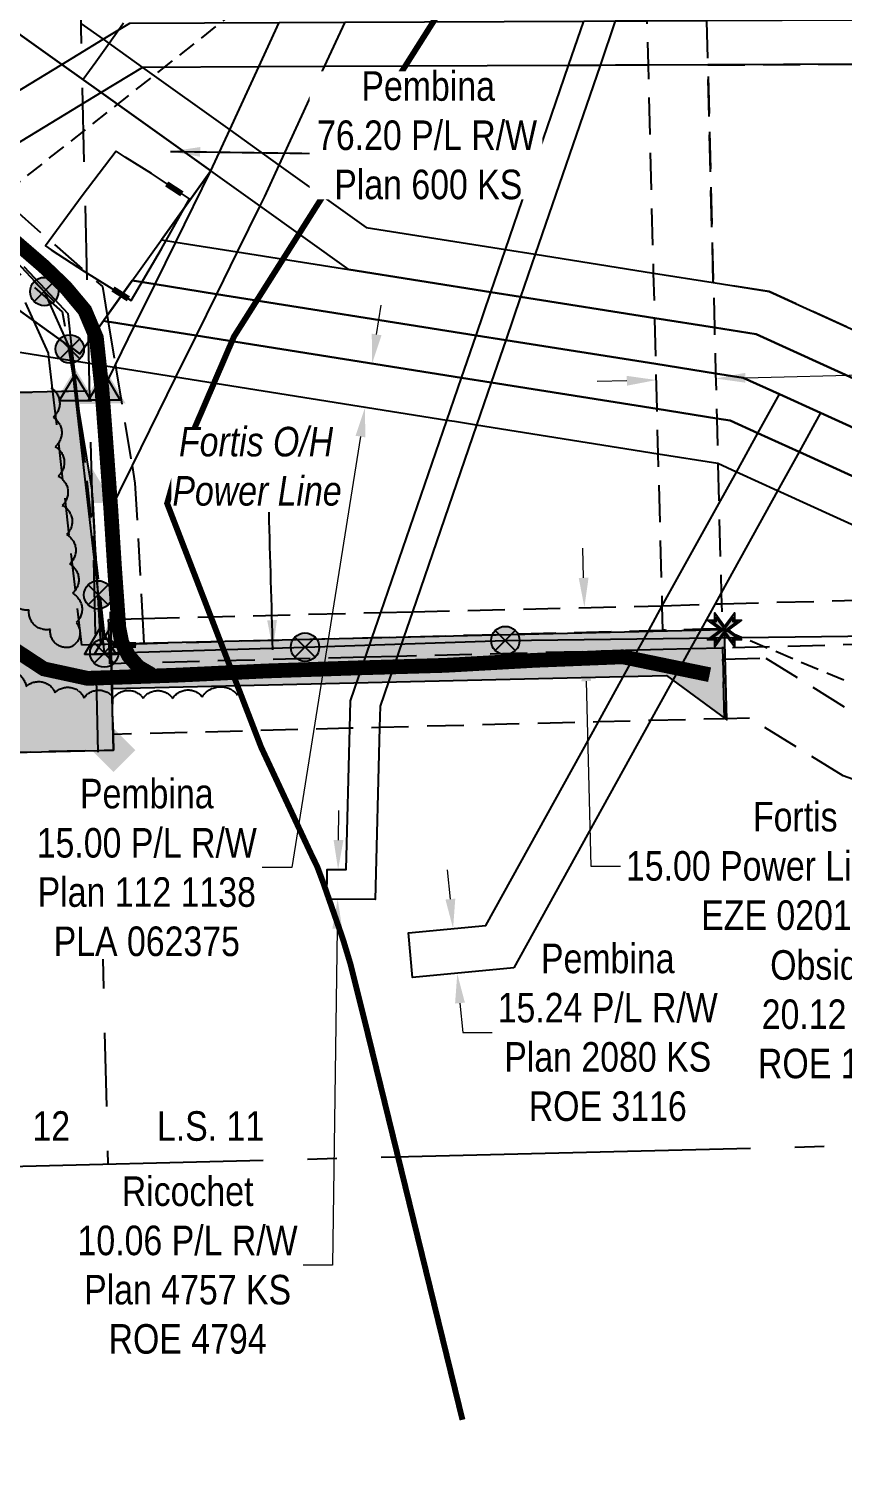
# Model space of a CAD drawing. Extents: x 618800 to 623115, y 5893885 to 5897441.
# Drawn here: x 619289.4 to 619564.9, y 5894243.2 to 5894735.1 of the extents above; entities that cross this region are included whole.
import ezdxf

# ---------------------------------------------------------------- set-up
doc = ezdxf.new("R2010")
doc.units = 0
doc.header["$LTSCALE"] = 5
doc.header["$PDSIZE"] = 0.5
for name, pattern in [('0', [1, 1, 0]), ('DASHDOT2', [12.7, 6.35, -3.175, 0, -3.175]), ('foc-ACCESSROAD', [3.75, 2.5, -1.25]), ('foc-FLOWLINE', [3.75, 2.5, -1.25]), ('foc-LSD', [8, 5, -3]), ('foc-QUARTERLINE', [33, 25, -3, 2, -3]), ('foc-TIELINE', [1.875, 1.25, -0.625])]:
    doc.linetypes.add(name, pattern=pattern)
doc.layers.get('Defpoints').update_dxf_attribs({"color": 9})
for name, color, linetype in [('AS-FENCE', 48, 'foc-FENCE'), ('AS-POWER', 104, 'foc-POWER'), ('AS-POWER-EXISTING-PP', 72, 'Continuous'), ('AS-POWER-T', 104, 'Continuous'), ('AS-ROADS', 254, 'Continuous'), ('AS-WILDLIFE', 131, 'DASHDOT2'), ('C-AR', 13, 'foc-ACCESSROAD'), ('C-RW', 13, 'Continuous'), ('C-WS', 13, 'foc-ACCESSROAD'), ('F-AR', 190, 'foc-ACCESSROAD'), ('F-EZE', 190, 'foc-FLOWLINE'), ('F-RW', 190, 'Continuous'), ('F-WS', 190, 'foc-ACCESSROAD'), ('L-MON', 1, 'Continuous'), ('L-SECQ', 8, 'foc-QUARTERLINE'), ('L-SECTION-LSD', 7, 'foc-LSD'), ('L-TIE', 7, 'foc-TIELINE'), ('P-PROPOSED', 10, 'Continuous'), ('P-PROPOSED-H', 21, 'Continuous'), ('T-BUSH', 110, '0')]:
    doc.layers.add(name, color=color, linetype=linetype)
for name, color, linetype, lineweight in [('AS-GENERAL', 48, 'Continuous', 18), ('C-AR-T', 13, 'Continuous', 9), ('F-EZE-T', 190, 'Continuous', 9), ('F-RW-T', 190, 'Continuous', 9)]:
    doc.layers.add(name, color=color, linetype=linetype, lineweight=lineweight)
doc.styles.add('100L', font='ARIALN.TTF', dxfattribs={"height": 11})
doc.styles.add('80CG', font='ARIALN.TTF', dxfattribs={"height": 10})
doc.styles.add('80L', font='ARIALN.TTF', dxfattribs={"height": 10})
doc.styles.add('foc-LtypeFont', font='ARIALN.TTF', dxfattribs={"height": 7.35})
doc.linetypes.add('foc-FENCE', pattern='A,10,-1,["X",foc-LtypeFont,S=0.2,R=0,X=-0.625,Y=-0.75],-1.24', length=12.24)
doc.linetypes.add('foc-POWER', pattern='A,6,-1,["P",foc-LtypeFont,S=0.2,R=0,X=-0.625,Y=-0.75],-1.24,4', length=12.24)
doc.dimstyles.new('Compass 5 000', dxfattribs={"dimscale": 5, "dimtxt": 9, "dimasz": 2, "dimexe": 0.2, "dimexo": 0.0625, "dimgap": 0.5, "dimtad": 0, "dimtih": 1, "dimtoh": 1, "dimzin": 0, "dimdsep": 46, "dimtxsty": '80CG', "dimcen": 0.1, "dimse1": 1, "dimse2": 1, "dimclrd": 256, "dimclrt": 256, "dimaunit": 1, "dimadec": 4, "dimazin": 0, "dimtfac": 0.06, "dimtofl": 0, "dimtmove": 0, "dimatfit": 1, "dimfxl": 0.2, "dimtolj": 1, "dimtzin": 0, "dimlwd": -1, "dimarcsym": 0})

# ---------------------------------------------------------------- blocks, each defined once
blk = doc.blocks.new('*D423')
at = {"layer": 'Defpoints', "color": 0, "transparency": 16777216}
for p in [(619343.19, 5894535.93), (619477.73, 5894524.34), (619343.57, 5894520.93)]:
    blk.add_point(p, dxfattribs=at)
at = {"layer": 'F-EZE-T', "transparency": 16777216}
for p, q in [((619477.09, 5894549.34), (619476.84, 5894559.34)), ((619477.98, 5894514.34), (619479.58, 5894451.73)), ((619479.58, 5894451.73), (619489.58, 5894451.73))]:
    blk.add_line(p, q, dxfattribs=at)
for points in [[(619478.76, 5894549.38), (619475.43, 5894549.3), (619477.35, 5894539.34)], [(619479.65, 5894514.39), (619476.32, 5894514.3), (619477.73, 5894524.34)]]:
    blk.add_solid(points, dxfattribs=at)
at = {"layer": 'F-EZE-T', "transparency": 16777216, "insert": (619548.72, 5894451.73), "char_height": 10, "attachment_point": 5, "style": '80CG'}
blk.add_mtext('\\A1;Fortis\\P15.00 Power Line R/W\\PEZE 020185', dxfattribs=at)
blk = doc.blocks.new('*D432')
at = {"layer": 'Defpoints', "color": 0, "transparency": 16777216}
for p in [(619402.94, 5894622.24), (619400.58, 5894607.42), (619403.11, 5894607.02)]:
    blk.add_point(p, dxfattribs=at)
at = {"layer": 'F-RW-T', "transparency": 16777216}
for p, q in [((619407.04, 5894631.72), (619408.61, 5894641.59)), ((619401.54, 5894597.14), (619378.32, 5894451.21)), ((619378.32, 5894451.21), (619368.32, 5894451.21))]:
    blk.add_line(p, q, dxfattribs=at)
for points in [[(619405.39, 5894631.98), (619408.68, 5894631.46), (619405.47, 5894621.84)], [(619399.89, 5894597.41), (619403.18, 5894596.88), (619403.11, 5894607.02)]]:
    blk.add_solid(points, dxfattribs=at)
at = {"layer": 'F-RW-T', "transparency": 16777216, "insert": (619329.23, 5894451.21), "char_height": 10, "attachment_point": 5, "style": '80CG', "bg_fill": 3, "box_fill_scale": 1.1, "bg_fill_color": 256, "bg_fill_true_color": 13158600, "bg_fill_transparency": 0}
blk.add_mtext('\\A1;Pembina\\P15.00 P/L R/W\\PPlan 112 1138\\PPLA 062375', dxfattribs=at)
blk = doc.blocks.new('*D439')
at = {"layer": 'C-AR-T', "transparency": 16777216}
for p, q in [((619632.21, 5894490.27), (619635.56, 5894499.69)), ((619618.74, 5894452.47), (619600.58, 5894401.51)), ((619600.58, 5894401.51), (619590.58, 5894401.51))]:
    blk.add_line(p, q, dxfattribs=at)
for points in [[(619630.63, 5894490.83), (619633.78, 5894489.71), (619628.85, 5894480.85)], [(619617.17, 5894453.03), (619620.31, 5894451.91), (619622.09, 5894461.89)]]:
    blk.add_solid(points, dxfattribs=at)
at = {"layer": 'Defpoints', "color": 0, "transparency": 16777216}
for p in [(619636.61, 5894478.09), (619622.09, 5894461.89), (619629.85, 5894459.13)]:
    blk.add_point(p, dxfattribs=at)
at = {"layer": 'C-AR-T', "transparency": 16777216, "insert": (619562.84, 5894401.51), "char_height": 10, "attachment_point": 5, "style": '80CG'}
blk.add_mtext('\\A1;Obsidian\\P20.12 A/R\\PROE 1771', dxfattribs=at)
blk = doc.blocks.new('*D441')
at = {"layer": 'Defpoints', "color": 0, "transparency": 16777216}
for p in [(619435.41, 5894430.83), (619436.83, 5894415.55), (619434.32, 5894415.31)]:
    blk.add_point(p, dxfattribs=at)
at = {"layer": 'F-RW-T', "transparency": 16777216}
for p, q in [((619431.99, 5894440.56), (619431.07, 5894450.52)), ((619435.24, 5894405.36), (619436.16, 5894395.4)), ((619436.16, 5894395.4), (619446.16, 5894395.4))]:
    blk.add_line(p, q, dxfattribs=at)
for points in [[(619433.65, 5894440.71), (619430.33, 5894440.41), (619432.91, 5894430.6)], [(619436.9, 5894405.51), (619433.58, 5894405.2), (619434.32, 5894415.31)]]:
    blk.add_solid(points, dxfattribs=at)
at = {"layer": 'F-RW-T', "transparency": 16777216, "insert": (619485.25, 5894395.4), "char_height": 10, "attachment_point": 5, "style": '80CG'}
blk.add_mtext('\\A1;Pembina\\P15.24 P/L R/W\\PPlan 2080 KS\\PROE 3116', dxfattribs=at)
blk = doc.blocks.new('*D442')
at = {"layer": 'Defpoints', "color": 0, "transparency": 16777216}
for p in [(619394.65, 5894450.53), (619393.85, 5894440.55), (619394.51, 5894440.54)]:
    blk.add_point(p, dxfattribs=at)
at = {"layer": 'F-RW-T', "transparency": 16777216}
for p, q in [((619394.13, 5894460.54), (619394.27, 5894470.54)), ((619393.71, 5894430.55), (619392.14, 5894316.6)), ((619392.14, 5894316.6), (619382.14, 5894316.6))]:
    blk.add_line(p, q, dxfattribs=at)
for points in [[(619392.46, 5894460.56), (619395.79, 5894460.52), (619393.99, 5894450.54)], [(619392.05, 5894430.58), (619395.38, 5894430.53), (619393.85, 5894440.55)]]:
    blk.add_solid(points, dxfattribs=at)
at = {"layer": 'F-RW-T', "transparency": 16777216, "insert": (619343.05, 5894316.6), "char_height": 10, "attachment_point": 5, "style": '80CG'}
blk.add_mtext('\\A1;Ricochet\\P10.06 P/L R/W\\PPlan 4757 KS\\PROE 4794', dxfattribs=at)
blk = doc.blocks.new('*D444')
at = {"layer": 'Defpoints', "color": 0, "transparency": 16777216}
for p in [(619553.97, 5894753.34), (619554.04, 5894738.14), (619795.68, 5894739.21)]:
    blk.add_point(p, dxfattribs=at)
at = {"layer": 'F-RW-T', "transparency": 16777216}
for p, q in [((619794.49, 5895007.49), (619784.49, 5895007.49)), ((619795.57, 5894764.41), (619794.49, 5895007.49)), ((619795.73, 5894729.22), (619795.77, 5894719.22))]:
    blk.add_line(p, q, dxfattribs=at)
for points in [[(619797.24, 5894764.42), (619793.9, 5894764.4), (619795.61, 5894754.41)], [(619797.39, 5894729.22), (619794.06, 5894729.21), (619795.68, 5894739.21)]]:
    blk.add_solid(points, dxfattribs=at)
at = {"layer": 'F-RW-T', "transparency": 16777216, "insert": (619745.4, 5895007.49), "char_height": 10, "attachment_point": 5, "style": '80CG', "bg_fill": 3, "box_fill_scale": 1.1, "bg_fill_color": 256, "bg_fill_true_color": 13158600, "bg_fill_transparency": 0}
blk.add_mtext('\\A1;Whitecap\\P15.24 P/L R/W\\PPlan 5685 RS\\PPLA 4385', dxfattribs=at)
blk = doc.blocks.new('POWERPOLE')
h = blk.add_hatch(color=255)
edge = h.paths.add_edge_path()
edge.add_arc((0, 0), 0.96, 0, 360)
at = {"linetype": 'Continuous'}
for p, q in [((0.679, -0.679), (-0.679, 0.679)), ((-0.679, -0.679), (0.679, 0.679))]:
    blk.add_line(p, q, dxfattribs=at)
blk.add_circle((0, 0), 0.96, dxfattribs=at)
blk = doc.blocks.new('*D474')
at = {"layer": 'C-AR-T', "transparency": 16777216}
for p, q in [((619531.81, 5894617.05), (619653.83, 5894620.16)), ((619491.71, 5894616.03), (619481.71, 5894615.78))]:
    blk.add_line(p, q, dxfattribs=at)
for points in [[(619491.67, 5894617.7), (619491.75, 5894614.37), (619501.71, 5894616.29)], [(619531.77, 5894618.72), (619531.85, 5894615.39), (619521.81, 5894616.8)]]:
    blk.add_solid(points, dxfattribs=at)
at = {"layer": 'Defpoints', "color": 0, "transparency": 16777216}
for p in [(619499.89, 5894687.69), (619520, 5894688.2), (619521.81, 5894616.8)]:
    blk.add_point(p, dxfattribs=at)
at = {"layer": 'C-AR-T', "transparency": 16777216, "insert": (619682.36, 5894620.16), "char_height": 10, "attachment_point": 5, "style": '80CG'}
blk.add_mtext('\\A1;Obsidian\\P20.12 A/R\\PROE 6006', dxfattribs=at)
blk = doc.blocks.new('TRIA')
blk.add_hatch(color=255).paths.add_polyline_path([(-0.041, 1.521), (-1.475, -0.867), (1.392, -0.867)])
blk = doc.blocks.new('TRIAA')
blk.add_blockref('TRIA', (0, 0))
blk = doc.blocks.new('TRIB')
at = {"color": 1}
blk.add_lwpolyline([(-1.121, -0.667), (-0.041, 1.133), (1.039, -0.667)], close=True, dxfattribs=at)
blk = doc.blocks.new('TRIBB')
blk.add_blockref('TRIB', (0, 0))
blk = doc.blocks.new('TRICC')
for name in ['TRIAA', 'TRIBB']:
    blk.add_blockref(name, (0, 0))
blk = doc.blocks.new('plspike')
blk.add_blockref('TRICC', (0, 0))
blk = doc.blocks.new('TEMP')
h = blk.add_hatch(color=255)
h.dxf.hatch_style = 1
h.paths.add_polyline_path([(0, 0.251), (-0.666, 1.152), (-0.666, 0.666), (-1.152, 0.666), (-0.251, 0), (-1.152, -0.666), (-0.666, -0.666), (-0.666, -1.152), (0, -0.251), (0.666, -1.152), (0.666, -0.666), (1.152, -0.666), (0.251, 0), (1.152, 0.666), (0.666, 0.666), (0.666, 1.152)])
h.paths.add_polyline_path([(0.566, 0.849), (0.566, 0.566), (0.849, 0.566), (0.083, 0), (0.849, -0.566), (0.566, -0.566), (0.566, -0.849), (0, -0.083), (-0.566, -0.849), (-0.566, -0.566), (-0.849, -0.566), (-0.083, 0), (-0.849, 0.566), (-0.566, 0.566), (-0.566, 0.849), (0, 0.083)], flags=16)
h = blk.add_hatch(color=1)
h.dxf.hatch_style = 1
h.paths.add_polyline_path([(0, 0.083), (-0.566, 0.849), (-0.566, 0.566), (-0.849, 0.566), (-0.083, 0), (-0.849, -0.566), (-0.566, -0.566), (-0.566, -0.849), (0, -0.083), (0.566, -0.849), (0.566, -0.566), (0.849, -0.566), (0.083, 0), (0.849, 0.566), (0.566, 0.566), (0.566, 0.849)])
at = {"color": 1}
for p, q in [((-0.083, 0), (0.083, 0)), ((0, 0.083), (0, -0.083))]:
    blk.add_line(p, q, dxfattribs=at)
at = {"color": 255, "flags": 128}
blk.add_lwpolyline([(-0.251, 0), (-1.152, 0.666), (-0.666, 0.666), (-0.666, 1.152), (0, 0.251), (0.666, 1.152), (0.666, 0.666), (1.152, 0.666), (0.251, 0), (1.152, -0.666), (0.666, -0.666), (0.666, -1.152), (0, -0.251), (-0.666, -1.152), (-0.666, -0.666), (-1.152, -0.666)], close=True, dxfattribs=at)
at = {"color": 1, "flags": 128}
blk.add_lwpolyline([(-0.083, 0), (-0.849, 0.566), (-0.566, 0.566), (-0.566, 0.849), (0, 0.083), (0.566, 0.849), (0.566, 0.566), (0.849, 0.566), (0.083, 0), (0.849, -0.566), (0.566, -0.566), (0.566, -0.849), (0, -0.083), (-0.566, -0.849), (-0.566, -0.566), (-0.849, -0.566)], close=True, dxfattribs=at)
blk = doc.blocks.new('SMONA')
blk.add_hatch(color=255).paths.add_polyline_path([(0, -1.486), (1.486, 0), (0, 1.486), (-1.486, 0)])
blk = doc.blocks.new('SMONAA')
blk.add_blockref('SMONA', (0, 0))
blk = doc.blocks.new('SMONB')
at = {"color": 1}
blk.add_solid([(0, 1.203), (1.203, 0), (-1.203, 0), (0, -1.203)], dxfattribs=at)
blk = doc.blocks.new('SMONBB')
blk.add_blockref('SMONB', (0, 0))
blk = doc.blocks.new('SMONCC')
for name in ['SMONAA', 'SMONBB']:
    blk.add_blockref(name, (0, 0))
blk = doc.blocks.new('FDIBAR')
blk.add_blockref('SMONCC', (0, 0))
blk = doc.blocks.new('STRIA')
blk.add_hatch(color=255).paths.add_polyline_path([(-0.041, 1.521), (-1.475, -0.867), (1.392, -0.867)])
blk = doc.blocks.new('STRIAA')
blk.add_blockref('STRIA', (0, 0))
blk = doc.blocks.new('STRIB')
at = {"color": 1}
blk.add_solid([(-1.121, -0.667), (-0.041, 1.133), (1.039, -0.667)], dxfattribs=at)
blk = doc.blocks.new('STRIBB')
blk.add_blockref('STRIB', (0, 0))
blk = doc.blocks.new('STRICC')
for name in ['STRIAA', 'STRIBB']:
    blk.add_blockref(name, (0, 0))
blk = doc.blocks.new('fdspike')
blk.add_blockref('STRICC', (0, 0))

msp = doc.modelspace()

# ---------------------------------------------------------------- hatches: boundary and pattern name
at = {"layer": 'P-PROPOSED-H'}
h = msp.add_hatch(color=256, dxfattribs=at)
h.dxf.hatch_style = 1
h.paths.add_polyline_path([(619317.112, 5894526.81), (619313.713, 5894526.733), (619310.793, 5894578.966), (619305.21, 5894612.553), (619193.299, 5894609.934), (619196.151, 5894488.138), (619317.947, 5894490.994)])
h = msp.add_hatch(color=256, dxfattribs=at)
h.dxf.hatch_style = 1
h.paths.add_polyline_path([(619317.112, 5894526.81), (619317.464, 5894511.819), (619505.178, 5894516.228), (619525.529, 5894501.227), (619524.814, 5894531.688)])

# ---------------------------------------------------------------- linework, layer by layer
at = {"layer": 'AS-FENCE', "flags": 128}
msp.add_lwpolyline([(619318.891, 5894693.726), (619307.334, 5894678.654), (619294.981, 5894661.775), (619296.883, 5894660.32), (619308.167, 5894653.032), (619323.96, 5894643.183), (619334.185, 5894660.668), (619343.665, 5894677.605), (619330.799, 5894686.208), (619321.964, 5894691.76)], close=True, dxfattribs=at)
at = {"layer": 'AS-GENERAL', "const_width": 1.999, "flags": 128}
for points in [[(619341.118, 5894679.319), (619335.96, 5894682.674)], [(619317.797, 5894647.107), (619323.013, 5894643.781)], [(619325.608, 5894526.602), (619317.788, 5894526.539)]]:
    msp.add_lwpolyline(points, dxfattribs=at)
at = {"layer": 'AS-GENERAL', "color": 6, "flags": 128}
msp.add_lwpolyline([(619317.788, 5894526.539), (619325.608, 5894526.602)], dxfattribs=at)
at = {"layer": 'AS-POWER', "flags": 128}
msp.add_lwpolyline([(619235.489, 5894709.458), (619294.53, 5894646.245), (619303.175, 5894626.803), (619312.758, 5894543.555), (619314.826, 5894523.869), (619382.784, 5894525.848), (619450.58, 5894528.098), (619825.053, 5894532.87)], dxfattribs=at)
at = {"layer": 'AS-ROADS', "const_width": 4.998, "flags": 128}
for points in [[(619330.83, 5894516.562), (619326.44, 5894519.136), (619323.071, 5894522.936), (619320.767, 5894527.502), (619319.777, 5894532.464), (619318.329, 5894552.564), (619317.057, 5894572.629), (619315.579, 5894592.77), (619314.063, 5894612.959), (619312.17, 5894630.634), (619308.255, 5894639.882), (619301.64, 5894647.777), (619294.419, 5894654.715), (619286.701, 5894661.392), (619278.975, 5894668.082), (619271.404, 5894674.71), (619263.89, 5894681.824), (619256.646, 5894688.805), (619249.768, 5894696.24), (619244.578, 5894704.937), (619242.052, 5894714.661), (619243.874, 5894724.601)], [(619281.886, 5894526.734), (619294.416, 5894518.492), (619309.185, 5894515.294), (619339.508, 5894516.369), (619369.643, 5894517.793), (619399.991, 5894518.813), (619430.119, 5894519.689), (619460.281, 5894521.385), (619490.312, 5894522.587), (619519.73, 5894516.523)]]:
    msp.add_lwpolyline(points, dxfattribs=at)
at = {"layer": 'C-AR'}
msp.add_lwpolyline([(619785.795, 5894403.571), (619764.446, 5894411.176), (619744.1, 5894418.424), (619716.643, 5894428.207), (619564.964, 5894482.242), (619533.23, 5894501.843), (619524.748, 5894501.626), (619524.235, 5894521.752), (619538.708, 5894522.122), (619573.728, 5894500.49), (619716.128, 5894449.761), (619731.223, 5894444.382), (619751.567, 5894437.135), (619794.165, 5894421.96)], dxfattribs=at)
at = {"layer": 'C-RW', "flags": 128}
msp.add_lwpolyline([(619396.226, 5894737.421), (619389.308, 5894722.38), (619373.976, 5894689.048), (619369.096, 5894678.44), (619367.513, 5894675.225), (619359.872, 5894659.705), (619352.827, 5894645.399), (619345.895, 5894631.321), (619338.956, 5894617.227), (619324.242, 5894587.345), (619324.242, 5894587.345), (619315.442, 5894569.475), (619314.333, 5894612.795), (619318.147, 5894620.539), (619318.606, 5894621.471), (619325.086, 5894634.632), (619332.019, 5894648.712), (619339.062, 5894663.015), (619350.918, 5894687.094), (619357.304, 5894700.977), (619367.105, 5894722.285), (619374.02, 5894737.32)], dxfattribs=at)
at = {"layer": 'C-WS', "flags": 128}
for points in [[(619514.437, 5894906.467), (619516.043, 5894843.376), (619516.595, 5894821.726), (619516.451, 5894821.056), (619517.12, 5894801.084), (619517.372, 5894791.227), (619517.627, 5894781.224), (619517.83, 5894773.217), (619518.085, 5894763.212), (619518.34, 5894753.221), (619518.728, 5894737.986), (619519.11, 5894722.979), (619520.987, 5894649.267), (619521.376, 5894634.017), (619521.77, 5894618.526), (619522.158, 5894603.28), (619522.526, 5894587.989), (619522.878, 5894574.385), (619523.657, 5894544.282), (619523.75, 5894540.558), (619523.972, 5894532.094), (619516.823, 5894531.911), (619503.866, 5894531.58), (619503.729, 5894539.85), (619502.347, 5894591.234), (619501.957, 5894606.493), (619501.569, 5894621.734), (619501.175, 5894637.23), (619500.786, 5894652.482), (619498.993, 5894722.89), (619498.61, 5894737.893), (619498.223, 5894753.129), (619497.968, 5894763.12), (619497.866, 5894767.148), (619497.713, 5894773.125), (619497.509, 5894781.132), (619497.254, 5894791.135), (619497.131, 5894795.989), (619497.004, 5894800.985), (619496.623, 5894815.958), (619496.495, 5894820.955), (619494.329, 5894905.955), (619473.5, 5894905.425), (619451.078, 5894904.853), (619448.363, 5895011.459), (619490.325, 5895012.528), (619505.034, 5895012.903), (619519.744, 5895013.278), (619554.971, 5895014.177), (619556.328, 5894960.872), (619557.37, 5894919.987), (619557.687, 5894907.568), (619555.875, 5894907.523), (619514.437, 5894906.467)], [(619317.822, 5894496.328), (619317.078, 5894526.932), (619328.209, 5894527.109), (619329.311, 5894527.129), (619405.557, 5894529.073), (619416.283, 5894529.346), (619499.168, 5894531.46), (619503.866, 5894531.58), (619516.823, 5894531.911), (619523.972, 5894532.094), (619524.138, 5894525.553), (619524.235, 5894521.752), (619524.748, 5894501.626), (619499.739, 5894500.986), (619482.086, 5894500.533), (619408.054, 5894498.638), (619397.986, 5894498.38)]]:
    msp.add_lwpolyline(points, close=True, dxfattribs=at)
msp.add_lwpolyline([(619315.091, 5894612.787), (619317.947, 5894490.994), (619196.151, 5894488.138), (619193.295, 5894609.931), (619315.091, 5894612.787)], dxfattribs=at)
at = {"layer": 'F-AR'}
msp.add_lwpolyline([(619269.777, 5894686.895), (619314.241, 5894647.903), (619315.858, 5894638.111), (619316.199, 5894636.046), (619318.606, 5894621.471), (619318.776, 5894620.439), (619324.242, 5894587.345), (619325.233, 5894581.338), (619327.776, 5894535.538), (619327.776, 5894535.538), (619328.209, 5894527.109), (619317.078, 5894526.932), (619316.533, 5894526.884), (619315.234, 5894526.797), (619314.31, 5894526.753), (619313.713, 5894526.733), (619310.793, 5894578.966), (619300.753, 5894639.37), (619257.024, 5894678.132)], dxfattribs=at)
at = {"layer": 'F-EZE'}
for points in [[(619262.106, 5894682.228), (619294.874, 5894647.007), (619302.494, 5894638.816), (619303.71, 5894627.267), (619304.311, 5894622.759), (619305.479, 5894612.569), (619306.813, 5894600.842), (619311.317, 5894561.239), (619315.234, 5894526.797), (619314.31, 5894526.753), (619313.211, 5894526.72), (619307.213, 5894526.564), (619297.454, 5894612.363), (619296.126, 5894624.043), (619295.966, 5894625.44), (619290.973, 5894636.327), (619288.14, 5894642.502)], [(619652.443, 5894528.829), (619524.138, 5894525.553), (619513.148, 5894525.257), (619504.032, 5894525.012), (619495.487, 5894524.794), (619414.01, 5894522.72), (619403.285, 5894522.447), (619328.369, 5894520.542), (619316.703, 5894520.243), (619316.533, 5894526.884), (619316.363, 5894533.502), (619316.318, 5894535.247), (619327.776, 5894535.538), (619408.479, 5894537.593), (619419.205, 5894537.866), (619503.729, 5894539.85), (619521.567, 5894540.499), (619523.75, 5894540.558), (619621.216, 5894543.046)]]:
    msp.add_lwpolyline(points, dxfattribs=at)
at = {"layer": 'F-RW', "flags": 128}
for points in [[(619087.247, 5894875.637), (619042.913, 5894813.711), (619306.591, 5894625.158), (619350.918, 5894687.094), (619087.247, 5894875.637)], [(619259.734, 5894698.356), (619300.504, 5894723.155), (619306.064, 5894726.53), (619314.461, 5894731.632), (619323.447, 5894737.094), (619374.02, 5894737.32), (619396.226, 5894737.421), (619477.175, 5894737.785), (619487.81, 5894737.842), (619498.61, 5894737.893), (619518.728, 5894737.986), (619621.322, 5894738.441), (619636.331, 5894738.508), (619709.218, 5894738.833), (619733.52, 5894738.942), (619747.811, 5894739.005), (619802.999, 5894739.257)], [(619306.931, 5894737.02), (619314.461, 5894731.632), (619327.757, 5894722.118), (619357.304, 5894700.977), (619373.976, 5894689.048), (619403.453, 5894667.957), (619450.629, 5894660.463), (619460.709, 5894658.862), (619500.786, 5894652.482), (619520.987, 5894649.267), (619539.892, 5894646.258), (619651.375, 5894595.496)], [(619487.81, 5894737.842), (619482.651, 5894722.809), (619460.709, 5894658.862), (619455.763, 5894644.452), (619450.758, 5894629.805), (619445.807, 5894615.423), (619440.865, 5894601.012), (619419.205, 5894537.866), (619416.283, 5894529.346), (619414.01, 5894522.72), (619408.249, 5894505.924), (619408.054, 5894498.638), (619408.054, 5894498.638), (619406.496, 5894440.454), (619390.188, 5894440.534), (619390.232, 5894450.589), (619396.706, 5894450.569), (619397.986, 5894498.38), (619398.236, 5894507.73), (619403.285, 5894522.447), (619405.557, 5894529.073), (619408.479, 5894537.593), (619430.782, 5894602.616), (619435.726, 5894617.028), (619440.678, 5894631.409), (619445.681, 5894646.055), (619450.629, 5894660.463), (619472.014, 5894722.753), (619477.175, 5894737.785)], [(619284.705, 5894734.452), (619300.504, 5894723.155), (619313.8, 5894713.648), (619350.918, 5894687.094), (619334.231, 5894663.783), (619339.062, 5894663.015), (619359.872, 5894659.705), (619397.605, 5894653.703), (619445.681, 5894646.055), (619455.763, 5894644.452), (619501.175, 5894637.23), (619521.376, 5894634.017), (619535.529, 5894631.766), (619668.247, 5894571.351)], [(619668.247, 5894571.351), (619535.529, 5894631.766), (619521.376, 5894634.017), (619501.175, 5894637.23), (619455.763, 5894644.452), (619445.681, 5894646.055), (619397.605, 5894653.703), (619367.513, 5894675.225), (619350.918, 5894687.094), (619313.8, 5894713.648), (619300.504, 5894723.155), (619284.705, 5894734.452)], [(619802.586, 5894724.246), (619763.528, 5894724.068), (619749.259, 5894724.004), (619709.577, 5894723.825), (619709.236, 5894723.824), (619649.109, 5894723.556), (619636.445, 5894723.5), (619621.436, 5894723.433), (619519.11, 5894722.979), (619498.993, 5894722.89), (619487.889, 5894722.841), (619482.651, 5894722.809), (619477.255, 5894722.777), (619472.014, 5894722.753), (619389.308, 5894722.38), (619367.105, 5894722.285), (619327.757, 5894722.118), (619313.8, 5894713.648), (619269.777, 5894686.895)], [(619678.972, 5894549.72), (619557.267, 5894605.13), (619543.358, 5894611.462), (619531.096, 5894617.045), (619521.77, 5894618.526), (619501.569, 5894621.734), (619450.758, 5894629.805), (619440.678, 5894631.409), (619352.827, 5894645.399), (619332.019, 5894648.712), (619324.318, 5894649.939), (619315.858, 5894638.111), (619314.567, 5894636.306), (619306.591, 5894625.158), (619303.71, 5894627.267), (619302.29, 5894628.234), (619293.812, 5894634.297), (619290.973, 5894636.327), (619243.017, 5894670.619)], [(619243.017, 5894670.619), (619290.973, 5894636.327), (619293.812, 5894634.297), (619302.29, 5894628.234), (619303.71, 5894627.267), (619306.591, 5894625.158), (619314.567, 5894636.306), (619316.199, 5894636.046), (619317.299, 5894635.871), (619325.086, 5894634.632), (619345.895, 5894631.321), (619435.726, 5894617.028), (619445.807, 5894615.423), (619501.957, 5894606.493), (619522.158, 5894603.28), (619526.739, 5894602.552), (619536.087, 5894598.297), (619549.995, 5894591.962), (619655.514, 5894543.921), (619686.741, 5894529.706), (619689.53, 5894528.436), (619711.149, 5894518.606), (619714.519, 5894517.058), (619816.347, 5894470.699)], [(619655.514, 5894543.921), (619549.995, 5894591.962), (619536.087, 5894598.297), (619526.739, 5894602.552), (619522.158, 5894603.28), (619501.957, 5894606.493), (619445.807, 5894615.423), (619435.726, 5894617.028), (619345.895, 5894631.321), (619325.086, 5894634.632), (619317.299, 5894635.871), (619316.199, 5894636.046), (619314.567, 5894636.306), (619315.858, 5894638.111), (619324.318, 5894649.939), (619332.019, 5894648.712), (619352.827, 5894645.399), (619440.678, 5894631.409), (619450.758, 5894629.805), (619501.569, 5894621.734), (619521.77, 5894618.526), (619531.096, 5894617.045), (619543.358, 5894611.462), (619557.267, 5894605.13), (619678.972, 5894549.72)], [(619621.216, 5894543.046), (619543.774, 5894578.303), (619542.716, 5894578.785), (619529.867, 5894584.638), (619528.809, 5894585.121), (619522.526, 5894587.989), (619502.347, 5894591.234), (619440.865, 5894601.012), (619433.367, 5894602.205), (619430.782, 5894602.616), (619338.956, 5894617.227), (619319.876, 5894620.264), (619318.776, 5894620.439), (619318.147, 5894620.539), (619306.248, 5894622.432), (619304.311, 5894622.759), (619303.167, 5894622.922), (619296.126, 5894624.043), (619245.334, 5894632.126)]]:
    msp.add_lwpolyline(points, dxfattribs=at)
msp.add_lwpolyline([(619453.474, 5894417.237), (619419.194, 5894414.001), (619417.762, 5894429.17), (619444.034, 5894431.647), (619482.086, 5894500.533), (619495.487, 5894524.794), (619499.168, 5894531.46), (619503.729, 5894539.85), (619522.878, 5894574.385), (619528.809, 5894585.121), (619536.087, 5894598.297), (619543.358, 5894611.462), (619557.267, 5894605.13), (619549.995, 5894591.962), (619542.716, 5894578.785), (619523.657, 5894544.282), (619521.567, 5894540.499), (619516.823, 5894531.911), (619513.148, 5894525.257), (619499.739, 5894500.986), (619453.474, 5894417.237)], close=True, dxfattribs=at)
at = {"layer": 'F-WS'}
msp.add_lwpolyline([(619284.817, 5894771.894), (619300.237, 5894793.659), (619318.099, 5894781.019), (619318.099, 5894781.019), (619340.979, 5894764.692), (619339.393, 5894762.412), (619332.216, 5894752.365), (619321.374, 5894737.093), (619319.776, 5894734.862), (619316.541, 5894730.225), (619311.994, 5894723.923), (619307.654, 5894718.04), (619300.504, 5894723.154), (619287.162, 5894732.694)], dxfattribs=at)
msp.add_lwpolyline([(619649.109, 5894723.556), (619651.375, 5894595.496), (619539.892, 5894646.258), (619520.987, 5894649.267), (619519.11, 5894722.979), (619621.436, 5894723.433), (619636.445, 5894723.5), (619649.109, 5894723.556)], close=True, dxfattribs=at)
at = {"layer": 'L-SECQ'}
msp.add_line((618913.748, 5894341.018), (619824.224, 5894363.39), dxfattribs=at)
at = {"layer": 'L-SECTION-LSD', "flags": 128}
msp.add_lwpolyline([(619296.979, 5895155.084), (619316.002, 5894350.902)], dxfattribs=at)
at = {"layer": 'L-TIE', "flags": 128}
for points in [[(619193.299, 5894609.934), (619753.428, 5895052.898)], [(619524.814, 5894531.688), (619795.407, 5894418.406)]]:
    msp.add_lwpolyline(points, dxfattribs=at)
at = {"layer": 'P-PROPOSED'}
for points in [[(619317.112, 5894526.81), (619313.713, 5894526.733), (619310.793, 5894578.966), (619305.21, 5894612.553), (619193.299, 5894609.934), (619196.151, 5894488.138), (619317.947, 5894490.994)], [(619317.112, 5894526.81), (619317.464, 5894511.819), (619505.178, 5894516.228), (619525.529, 5894501.227), (619524.814, 5894531.688)]]:
    msp.add_lwpolyline(points, close=True, dxfattribs=at)
at = {"layer": 'T-BUSH', "flags": 128}
msp.add_lwpolyline([(619296.803, 5894613.643, -0.5205671), (619297.494, 5894603.67, -0.5205671), (619298.186, 5894593.698, -0.5205671), (619299.222, 5894583.762, -0.5205671), (619300.641, 5894573.866, -0.5205671), (619302.06, 5894563.971, -0.5205671), (619303.092, 5894554.029, -0.5205671), (619304.08, 5894544.082, -0.5205671), (619305.316, 5894534.166, -0.5205671), (619303.339, 5894525.859, -0.5205671), (619296.591, 5894531.869, -0.5205671), (619289.396, 5894538.391, -0.5205671), (619282.947, 5894545.627, -0.5205671), (619278.114, 5894554.377, -0.5205671), (619272.131, 5894562.301, -0.5205671), (619265.37, 5894569.664, -0.5205671), (619256.162, 5894573.252, -0.5205671), (619247.505, 5894571.282, -0.5205671), (619239.491, 5894565.306, -0.5205671), (619232.319, 5894558.354, -0.5205671), (619227.067, 5894550.461, -0.5205671), (619226.331, 5894540.492, -0.5205671), (619233.734, 5894534.04, -0.5205671), (619242.418, 5894529.908, -0.5205671), (619252.34, 5894528.69, -0.5205671), (619261.922, 5894525.99, -0.5205671), (619271.255, 5894522.498, -0.5205671), (619279.643, 5894517.06, -0.5205671), (619288.396, 5894512.516, -0.5205671), (619298.192, 5894510.522, -0.5205671), (619308.008, 5894508.719, -0.5205671), (619318.004, 5894508.651, -0.5205671), (619328, 5894508.582, -0.5205671), (619337.996, 5894508.513, -0.5205671), (619347.98, 5894509.005, -0.5205671), (619359.983, 5894509.603, -0.5205671)], format="xyb", dxfattribs=at)

# ---------------------------------------------------------------- block references
at = {"layer": 'AS-POWER-EXISTING-PP', "color": 6, "xscale": 4.998222750000002, "yscale": 4.998222750000002, "zscale": 4.998222750000002}
msp.add_blockref('POWERPOLE', (619450.58, 5894528.098), dxfattribs=at)
at = {"layer": 'L-MON', "xscale": 4.998222750000004, "yscale": 4.998222750000004, "zscale": 4.998222750000004}
msp.add_blockref('TEMP', (619524.814, 5894531.688), dxfattribs=at)

# ---------------------------------------------------------------- dimensions: what is measured, and where the dimension line sits
at = {"layer": 'C-AR-T', "color": 5}
dim = msp.add_linear_dim(base=(619521.814, 5894616.799), p1=(619499.889, 5894687.686), p2=(619519.996, 5894688.198), angle=1.45878, text='Obsidian\\P20.12 A/R\\PROE 6006', dimstyle='Compass 5 000', dxfattribs=at)
dim.commit()
dim.dimension.update_dxf_attribs({"geometry": '*D474', "text_midpoint": (619682.36, 5894620.161), "dimtype": 161})
at = {"layer": 'C-AR-T', "color": 6}
dim = msp.add_linear_dim(base=(619622.093, 5894461.89), p1=(619636.608, 5894478.09), p2=(619629.852, 5894459.126), angle=250.39171, text='Obsidian\\P20.12 A/R\\PROE 1771', dimstyle='Compass 5 000', dxfattribs=at)
dim.commit()
dim.dimension.update_dxf_attribs({"geometry": '*D439', "text_midpoint": (619562.838, 5894401.51), "dimtype": 161})
at = {"layer": 'F-EZE-T'}
dim = msp.add_linear_dim(base=(619477.729, 5894524.34), p1=(619343.19, 5894535.93), p2=(619343.572, 5894520.929), angle=271.45677, text='Fortis\\P15.00 Power Line R/W\\PEZE 020185', dimstyle='Compass 5 000', dxfattribs=at)
dim.commit()
dim.dimension.update_dxf_attribs({"geometry": '*D423', "text_midpoint": (619548.716, 5894451.732), "dimtype": 161})
at = {"layer": 'F-RW-T', "color": 6}
dim = msp.add_aligned_dim(p1=(619435.413, 5894430.834), p2=(619436.827, 5894415.546), distance=-2.518, text='Pembina\\P15.24 P/L R/W\\PPlan 2080 KS\\PROE 3116', dimstyle='Compass 5 000', dxfattribs=at)
dim.commit()
dim.dimension.update_dxf_attribs({"geometry": '*D441', "text_midpoint": (619485.248, 5894395.399)})

# ---------------------------------------------------------------- leaders
at = {"layer": 'F-RW-T', "path_type": 1}
msp.add_leader([(619337.306, 5894693.662), (619401.861, 5894692.795)], dimstyle='Compass 5 000', override={"dimgap": 0.5, "dimtad": 0}, dxfattribs=at)

# ---------------------------------------------------------------- next in the draw order: texts
at = {"layer": 'L-SECTION-LSD', "attachment_point": 1, "style": '100L', "bg_fill": 3, "box_fill_scale": 1.5, "bg_fill_color": 256, "bg_fill_transparency": 0}
for s, width, insert, char_height in [('\\pi2.2401;L.S. 12', 37.11172, (619264.744, 5894368.736), 9.99645), ('L.S. 11', 36.4495, (619332.679, 5894368.736), 9.9964)]:
    msp.add_mtext_dynamic_manual_height_columns(s, width=width, gutter_width=55, heights=[0], dxfattribs=dict(at, insert=insert, char_height=char_height))

# ---------------------------------------------------------------- next in the draw order: linework, layer by layer
at = {"layer": 'AS-WILDLIFE', "const_width": 2, "flags": 128}
msp.add_lwpolyline([(619809.559, 5895193.997), (619719.5, 5895059), (619715.625, 5895053.5), (619711.5, 5895048.5), (619707, 5895043.5), (619702.25, 5895039), (619697.312, 5895035), (619478.813, 5894867), (619460.688, 5894806), (619459.5, 5894802.5), (619457.187, 5894796), (619455.75, 5894793), (619444.312, 5894768), (619443.063, 5894765.5), (619440, 5894759.5), (619437.875, 5894756), (619358.75, 5894631), (619339.375, 5894586), (619336.125, 5894574.5), (619367.938, 5894492), (619385, 5894455.5), (619386.937, 5894451.5), (619389, 5894446), (619395.625, 5894427), (619397.75, 5894420), (619398.188, 5894418.5), (619403.563, 5894397), (619436.078, 5894264.285)], dxfattribs=at)

# ---------------------------------------------------------------- next in the draw order: dimensions: what is measured, and where the dimension line sits
at = {"layer": 'F-RW-T', "color": 6}
dim = msp.add_linear_dim(base=(619393.852, 5894440.552), p1=(619394.651, 5894450.532), p2=(619394.513, 5894440.543), angle=269.20868, text='Ricochet\\P10.06 P/L R/W\\PPlan 4757 KS\\PROE 4794', dimstyle='Compass 5 000', dxfattribs=at)
dim.commit()
dim.dimension.update_dxf_attribs({"geometry": '*D442', "text_midpoint": (619343.054, 5894316.599), "dimtype": 161})

# ---------------------------------------------------------------- next in the draw order: texts
at = {"layer": 'F-RW-T', "insert": (619384.401, 5894720.826), "char_height": 9.99645, "attachment_point": 1, "style": '80L', "bg_fill": 3, "box_fill_scale": 1, "bg_fill_color": 256, "bg_fill_transparency": 0}
msp.add_mtext_dynamic_manual_height_columns('\\pi17.479;Pembina\\P\\pi2.4602;76.20 P/L R/W\\P\\pi8.2869;Plan 600 KS', width=78.76866, gutter_width=50, heights=[0], dxfattribs=at)

# ---------------------------------------------------------------- next in the draw order: dimensions: what is measured, and where the dimension line sits
at = {"layer": 'F-RW-T', "color": 6}
for base, p1, p2, angle, text, picture, middle in [((619795.681, 5894739.215), (619553.974, 5894753.337), (619554.041, 5894738.143), 270.25425, 'Whitecap\\P15.24 P/L R/W\\PPlan 5685 RS\\PPLA 4385', '*D444', (619745.404, 5895007.493)), ((619403.107, 5894607.02), (619402.941, 5894622.244), (619400.582, 5894607.422), 260.95901, 'Pembina\\P15.00 P/L R/W\\PPlan 112 1138\\PPLA 062375', '*D432', (619329.229, 5894451.212))]:
    dim = msp.add_linear_dim(base=base, p1=p1, p2=p2, angle=angle, text=text, dimstyle='Compass 5 000', override={"dimtfill": 1}, dxfattribs=at)
    dim.commit()
    dim.dimension.update_dxf_attribs({"geometry": picture, "text_midpoint": middle, "dimtype": 161})

# ---------------------------------------------------------------- next in the draw order: block references
at = {"layer": 'AS-POWER-EXISTING-PP', "color": 6, "xscale": 4.998222750000002, "yscale": 4.998222750000002, "zscale": 4.998222750000002}
for p in [(619294.53, 5894646.245), (619303.175, 5894626.803), (619312.758, 5894543.555), (619314.826, 5894523.869), (619382.784, 5894525.848)]:
    msp.add_blockref('POWERPOLE', p, dxfattribs=at)
at = {"layer": 'L-MON', "xscale": 4.998222750000004, "yscale": 4.998222750000004, "zscale": 4.998222750000004}
for name, p in [('plspike', (619305.21, 5894612.553)), ('plspike', (619313.713, 5894526.733)), ('plspike', (619317.112, 5894526.81)), ('FDIBAR', (619317.947, 5894490.994))]:
    msp.add_blockref(name, p, dxfattribs=at)
at = {"layer": 'L-MON', "color": 5, "xscale": 4.998222750000002, "yscale": 4.998222750000002, "zscale": 4.998222750000002}
for name, p in [('plspike', (619315.087, 5894612.782)), ('fdspike', (619310.793, 5894578.966))]:
    msp.add_blockref(name, p, dxfattribs=at)

# ---------------------------------------------------------------- next in the draw order: leaders
at = {"layer": 'AS-POWER-T', "path_type": 1}
msp.add_leader([(619371.918, 5894524.978), (619370.603, 5894571.537)], dimstyle='Compass 5 000', override={"dimgap": 0.5, "dimtad": 0}, dxfattribs=at)

# ---------------------------------------------------------------- next in the draw order: texts
at = {"layer": 'AS-POWER-T', "insert": (619337.573, 5894600.435), "char_height": 9.99645, "attachment_point": 1, "style": '80L', "bg_fill": 3, "box_fill_scale": 1, "bg_fill_color": 256, "bg_fill_transparency": 0}
msp.add_mtext_dynamic_manual_height_columns('\\pi2.5627;{\\fArial Narrow|b0|i1|c0|p34;Fortis O/H \\P\\pi0.3363;Power Line}', width=57.1191, gutter_width=50, heights=[0], dxfattribs=at)

doc.saveas('drawing.dxf')
